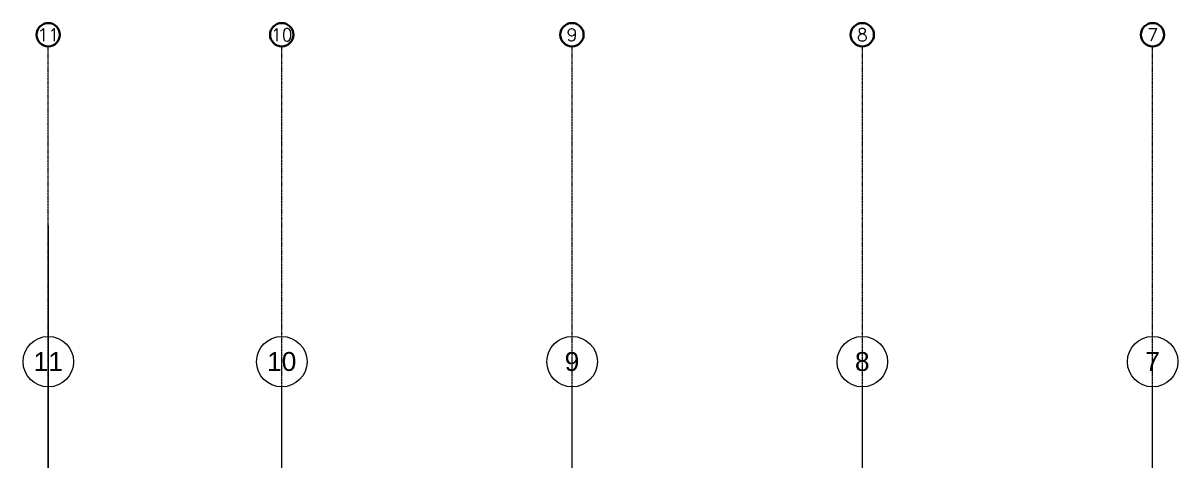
# Model space of a CAD drawing. Header units: inches. Extents: x 841 to 14134, y -5681 to -3225.
# Drawn here: x 1448 to 2546, y -3644 to -3227 of the extents above; entities that cross this region are included whole.
import ezdxf
from ezdxf.enums import TextEntityAlignment as Align

# ---------------------------------------------------------------- set-up
doc = ezdxf.new("R2010")
doc.units = ezdxf.units.IN
doc.header["$MEASUREMENT"] = 0
doc.linetypes.add('NBK_CenterX2', pattern=[1.083333, 0.666667, -0.125, 0.166667, -0.125])
doc.layers.get('Defpoints').update_dxf_attribs({"color": 250, "lineweight": 0})
for name, color, linetype, lineweight in [('!Gridline', 112, 'NBK_CenterX2', 5), ('!Gridline @ 1', 112, 'NBK_CenterX2', 5), ('S-GRID-IDEN', 1, 'Continuous', 9)]:
    doc.layers.add(name, color=color, linetype=linetype, lineweight=lineweight)
doc.styles.add('Arial Narrow Bold', font='')
doc.styles.add('Arial_1', font='arial.ttf', dxfattribs={"height": 18})
doc.styles.add('Romans', font='romans.shx', dxfattribs={"width": 0.8})
doc.styles.get('Arial Narrow Bold').set_extended_font_data('Arial Narrow', bold=True)

# ---------------------------------------------------------------- blocks, each defined once
blk = doc.blocks.new('A$C5F5E00A7')
for p, q in [((72, -364.2), (72, 207.2)), ((72, -364.2), (72, 207.2)), ((294, -364.2), (294, 207.2)), ((294, -364.2), (294, 207.2)), ((570, -364.2), (570, 207.2)), ((570, -364.2), (570, 207.2)), ((846, -364.2), (846, 207.2)), ((846, -364.2), (846, 207.2)), ((1122, -364.2), (1122, 207.2)), ((1122, -364.2), (1122, 207.2))]:
    blk.add_line(p, q)
at = {"layer": 'S-GRID-IDEN'}
for centre in [(72, 231.2), (72, 231.2), (294, 231.2), (294, 231.2), (570, 231.2), (570, 231.2), (846, 231.2), (846, 231.2), (1122, 231.2), (1122, 231.2)]:
    blk.add_circle(centre, 24, dxfattribs=at)
at = {"char_height": 18, "width": 16.968, "attachment_point": 1, "style": 'Arial_1'}
for s, insert in [('11', (57.9, 240.4)), ('11', (57.9, 240.4)), ('10', (279.9, 240.4)), ('10', (279.9, 240.4)), ('9', (562.9, 240.4)), ('9', (562.9, 240.4)), ('8', (838.9, 240.4)), ('8', (838.9, 240.4)), ('7', (1114.9, 240.4)), ('7', (1114.9, 240.4))]:
    blk.add_mtext(s, dxfattribs=dict(at, insert=insert))
blk = doc.blocks.new('SYM_Gridline')
at = {"linetype": 'Continuous', "lineweight": 30}
blk.add_circle((0, 0), 0.25, dxfattribs=at)
at = {"style": 'Arial Narrow Bold'}
blk.add_attdef('GRIDLINE', text='', height=0.2, dxfattribs=at).set_placement((0, 0), align=Align.MIDDLE_CENTER)

msp = doc.modelspace()

# ---------------------------------------------------------------- linework, layer by layer
at = {"layer": '!Gridline'}
for p, q in [((1471.7, -5447, -1349.3), (1471.7, -3249.3, -1349.3)), ((1693.7, -5447, -1349.3), (1693.7, -3249.3, -1349.3)), ((1969.7, -5447, -1349.3), (1969.7, -3249.3, -1349.3)), ((2245.7, -5447, -1349.3), (2245.7, -3249.3, -1349.3)), ((2521.7, -5447, -1349.3), (2521.7, -3249.3, -1349.3))]:
    msp.add_line(p, q, dxfattribs=at)
at = {"layer": 'Defpoints'}
msp.add_line((1471.7, -3420, -1349.3), (1471.7, -4993.3, -1349.3), dxfattribs=at)

# ---------------------------------------------------------------- block references
at = {"layer": '!Gridline @ 1'}
ref = msp.add_blockref('SYM_Gridline', (1471.6, -3238.4, -1349.3), dxfattribs=dict(at, xscale=44.362109156343, yscale=44.362109156343, zscale=44.362109156343))
ref.add_attrib('GRIDLINE', '11', dxfattribs={"layer": '0', "height": 12.04, "style": 'Romans'}).set_placement((1471.6, -3238.4, -3.6), align=Align.MIDDLE_CENTER)
ref = msp.add_blockref('SYM_Gridline', (1693.6, -3238.4, -1349.3), dxfattribs=dict(at, xscale=44.362109156343, yscale=44.362109156343, zscale=44.362109156343))
ref.add_attrib('GRIDLINE', '10', dxfattribs={"layer": '0', "height": 12.04, "style": 'Romans'}).set_placement((1693.6, -3238.4, -3.6), align=Align.MIDDLE_CENTER)
ref = msp.add_blockref('SYM_Gridline', (1969.6, -3238.4, -1349.3), dxfattribs=dict(at, xscale=44.362109156343, yscale=44.362109156343, zscale=44.362109156343))
ref.add_attrib('GRIDLINE', '9', dxfattribs={"layer": '0', "height": 12, "style": 'Romans'}).set_placement((1969.6, -3238.4, -3.6), align=Align.MIDDLE_CENTER)
ref = msp.add_blockref('SYM_Gridline', (2245.6, -3238.4, -1349.3), dxfattribs=dict(at, xscale=44.362109156343, yscale=44.362109156343, zscale=44.362109156343))
ref.add_attrib('GRIDLINE', '8', dxfattribs={"layer": '0', "height": 12, "style": 'Romans'}).set_placement((2245.6, -3238.4, -3.6), align=Align.MIDDLE_CENTER)
ref = msp.add_blockref('SYM_Gridline', (2521.6, -3238.4, -1349.3), dxfattribs=dict(at, xscale=44.362109156343, yscale=44.362109156343, zscale=44.362109156343))
ref.add_attrib('GRIDLINE', '7', dxfattribs={"layer": '0', "height": 12, "style": 'Romans'}).set_placement((2521.6, -3238.4, -3.6), align=Align.MIDDLE_CENTER)
at = {"layer": 'Defpoints', "color": 1}
msp.add_blockref('A$C5F5E00A7', (1399.7, -3780.7), dxfattribs=at)

doc.saveas('drawing.dxf')
